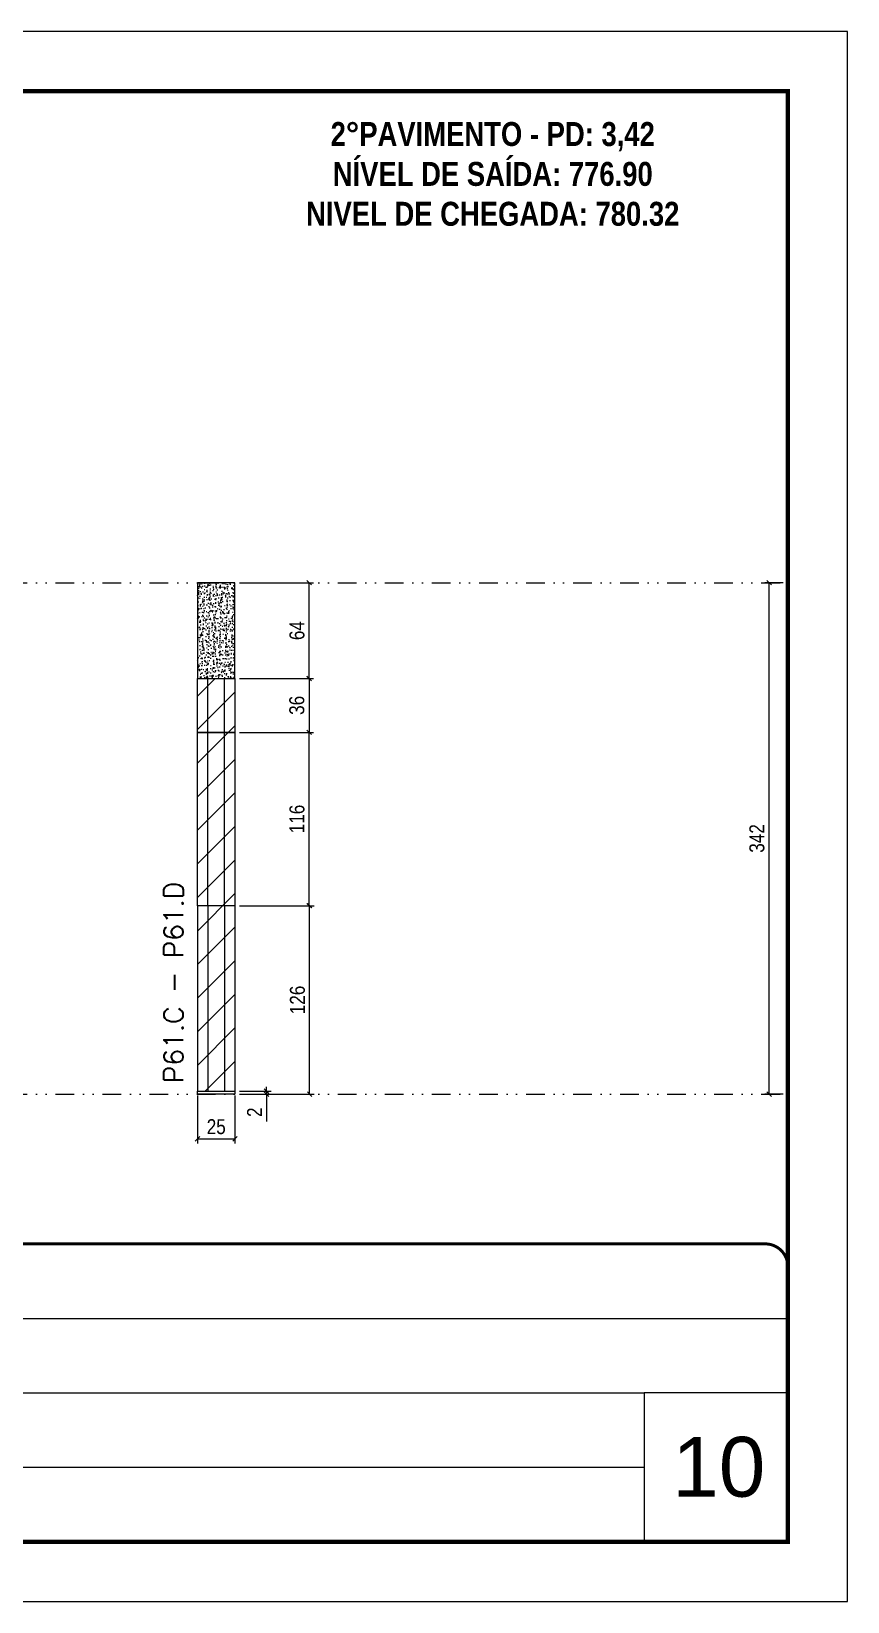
# Model space of a CAD drawing. Extents: x 14400 to 27878, y -21631 to 6985.
# Drawn here: x 16951 to 17497, y 3638 to 4688 of the extents above; entities that cross this region are included whole.
import ezdxf

# ---------------------------------------------------------------- set-up
doc = ezdxf.new("R2010")
doc.units = 0
for name, pattern in [('CONTINUO', [0]), ('DASHED', [0.75, 0.5, -0.25]), ('DIVIDE2', [0.625, 0.25, -0.125, 0, -0.125, 0, -0.125])]:
    doc.linetypes.add(name, pattern=pattern)
for name, color, linetype, lineweight in [('CARIMBO', 255, 'Continuous', 9), ('Folhas', 255, 'Continuous', 9), ('Hachura', 251, 'Continuous', 9), ('SARRAFO DE PRESSAO', 251, 'DASHED', 9), ('Texto Seção', 7, 'Continuous', 15)]:
    doc.layers.add(name, color=color, linetype=linetype, lineweight=lineweight)
for name, color, linetype in [('COTA', 241, 'Continuous'), ('NOMENCLATURA', 7, 'Continuous'), ('Nível', 160, 'Continuous'), ('Painéis', 200, 'Continuous'), ('SARR_2.2x7', 40, 'Continuous')]:
    doc.layers.add(name, color=color, linetype=linetype)
doc.styles.add('ARIAL', font='arial.ttf')
doc.styles.add('COTA TECNICA', font='techl___.ttf', dxfattribs={"height": 10})
doc.styles.add('COTA TECNICA-50', font='techl___.ttf', dxfattribs={"height": 10})
doc.styles.add('REGUA-120', font='ROMANS.shx', dxfattribs={"height": 15})
doc.styles.add('ROMANC', font='techb___.ttf', dxfattribs={"height": 2.5})
doc.dimstyles.new('COTA PAINEL-50', dxfattribs={"dimtxt": 10, "dimasz": 3, "dimexe": 3, "dimexo": 3, "dimgap": 3, "dimtad": 1, "dimdec": 1, "dimzin": 12, "dimdsep": 46, "dimtxsty": 'COTA TECNICA-50', "dimblk1": 'OBLIQUE', "dimblk2": 'OBLIQUE', "dimsah": 1, "dimcen": 0.9, "dimclrd": 4, "dimclre": 4, "dimclrt": 240, "dimadec": 1, "dimazin": 3, "dimtfac": 1, "dimtdec": 1, "dimtmove": 0, "dimatfit": 3, "dimfxl": 1, "dimtolj": 1, "dimtzin": 12, "dimarcsym": 0})
doc.dimstyles.new('PAINEL', dxfattribs={"dimtxt": 10, "dimasz": 3, "dimexe": 3, "dimexo": 3, "dimgap": 3, "dimtad": 1, "dimdec": 1, "dimzin": 12, "dimdsep": 46, "dimtxsty": 'COTA TECNICA', "dimblk1": 'OBLIQUE', "dimblk2": 'OBLIQUE', "dimsah": 1, "dimcen": 0.9, "dimclrd": 4, "dimclre": 4, "dimclrt": 240, "dimadec": 1, "dimazin": 3, "dimtfac": 1, "dimtdec": 1, "dimtmove": 0, "dimatfit": 3, "dimfxl": 1, "dimtolj": 1, "dimtzin": 12, "dimarcsym": 0})

# ---------------------------------------------------------------- blocks, each defined once
blk = doc.blocks.new('9999999999')
at = {"color": 30, "linetype": 'CONTINUO'}
for p, q in [((98564.6, 34379.6), (99584, 34379.6)), ((98564.6, 34329.8), (99488, 34329.8)), ((99584, 34329.8), (99488, 34329.8)), ((99488, 34329.8), (99488, 34230.2)), ((98564.6, 34280), (99488, 34280))]:
    blk.add_line(p, q, dxfattribs=at)
at = {"color": 30, "linetype": 'CONTINUO', "const_width": 2}
blk.add_lwpolyline([(99584, 34230.2), (99584, 34414.4, 0.414214), (99569, 34429.4), (98229, 34429.4, 0.414214), (98214, 34414.4), (98214, 34245.2, 0.414214), (98229, 34230.2), (99584, 34230.2)], format="xyb", dxfattribs=at)
at = {"layer": 'Folhas'}
blk.add_lwpolyline([(98139, 34190.2), (99624, 34190.2), (99624, 35240.2), (98139, 35240.2)], close=True, dxfattribs=at)
at = {"layer": 'Folhas', "color": 30, "const_width": 3}
blk.add_lwpolyline([(98214, 34230.2), (99584, 34230.2), (99584, 35200.2), (98214, 35200.2)], close=True, dxfattribs=at)
blk = doc.blocks.new('_Oblique')
at = {"color": 0, "linetype": 'ByBlock', "lineweight": -2}
blk.add_line((-0.5, -0.5), (0.5, 0.5), dxfattribs=at)
blk = doc.blocks.new('*D2485')
at = {"layer": 'COTA', "color": 4, "lineweight": -2, "transparency": 16777216}
for p, q in [((17062.5, 3975.9), (17062.5, 3944)), ((17087.5, 3975.9), (17087.5, 3944)), ((17062.5, 3947), (17087.5, 3947))]:
    blk.add_line(p, q, dxfattribs=at)
at = {"layer": 'Defpoints', "color": 0, "transparency": 16777216}
for p in [(17062.5, 3978.9), (17087.5, 3978.9), (17087.5, 3947)]:
    blk.add_point(p, dxfattribs=at)
at = {"layer": 'COTA', "color": 4, "lineweight": -2, "transparency": 16777216, "xscale": 3, "yscale": 3, "zscale": 3, "rotation": 180}
blk.add_blockref('_Oblique', (17062.5, 3947), dxfattribs=at)
at = {"layer": 'COTA', "color": 4, "lineweight": -2, "transparency": 16777216, "xscale": 3, "yscale": 3, "zscale": 3}
blk.add_blockref('_Oblique', (17087.5, 3947), dxfattribs=at)
at = {"layer": 'COTA', "color": 240, "transparency": 16777216, "insert": (17075, 3955.1), "char_height": 10, "attachment_point": 5, "style": 'COTA TECNICA'}
blk.add_mtext('\\A1;25', dxfattribs=at)
blk = doc.blocks.new('*D2486')
at = {"layer": 'COTA', "color": 4, "lineweight": -2, "transparency": 16777216}
for p, q in [((17108.6, 3978.9), (17108.6, 3981.9)), ((17090.5, 3978.9), (17111.6, 3978.9)), ((17090.5, 3976.9), (17111.6, 3976.9)), ((17108.6, 3978.9), (17108.6, 3976.9)), ((17108.6, 3976.9), (17108.6, 3958.7))]:
    blk.add_line(p, q, dxfattribs=at)
at = {"layer": 'Defpoints', "color": 0, "transparency": 16777216}
for p in [(17087.5, 3978.9), (17087.5, 3976.9), (17108.6, 3978.9)]:
    blk.add_point(p, dxfattribs=at)
at = {"layer": 'COTA', "color": 4, "lineweight": -2, "transparency": 16777216, "xscale": 3, "yscale": 3, "zscale": 3}
for p, rotation in [((17108.6, 3978.9), 270), ((17108.6, 3976.9), 90)]:
    blk.add_blockref('_Oblique', p, dxfattribs=dict(at, rotation=rotation))
at = {"layer": 'COTA', "color": 240, "transparency": 16777216, "insert": (17100.6, 3964.8), "char_height": 10, "attachment_point": 5, "rotation": 90, "style": 'COTA TECNICA-50'}
blk.add_mtext('\\A1;2', dxfattribs=at)
blk = doc.blocks.new('*D2487')
at = {"layer": 'COTA', "color": 4, "lineweight": -2, "transparency": 16777216}
for p, q in [((17090.5, 4102.9), (17140.4, 4102.9)), ((17137.4, 3976.9), (17137.4, 4102.9)), ((17090.5, 3976.9), (17140.4, 3976.9))]:
    blk.add_line(p, q, dxfattribs=at)
at = {"layer": 'Defpoints', "color": 0, "transparency": 16777216}
for p in [(17087.5, 4102.9), (17137.4, 4102.9), (17087.5, 3976.9)]:
    blk.add_point(p, dxfattribs=at)
at = {"layer": 'COTA', "color": 4, "lineweight": -2, "transparency": 16777216, "xscale": 3, "yscale": 3, "zscale": 3}
for p, rotation in [((17137.4, 4102.9), 90), ((17137.4, 3976.9), 270)]:
    blk.add_blockref('_Oblique', p, dxfattribs=dict(at, rotation=rotation))
at = {"layer": 'COTA', "color": 240, "transparency": 16777216, "insert": (17129.3, 4039.9), "char_height": 10, "attachment_point": 5, "rotation": 90, "style": 'COTA TECNICA-50'}
blk.add_mtext('\\A1;126', dxfattribs=at)
blk = doc.blocks.new('*D2488')
at = {"layer": 'COTA', "color": 4, "lineweight": -2, "transparency": 16777216}
for p, q in [((17090.5, 4318.9), (17140.1, 4318.9)), ((17137.1, 4254.8), (17137.1, 4318.9)), ((17090.5, 4254.8), (17140.1, 4254.8))]:
    blk.add_line(p, q, dxfattribs=at)
at = {"layer": 'Defpoints', "color": 0, "transparency": 16777216}
for p in [(17087.5, 4318.9), (17137.1, 4318.9), (17087.5, 4254.8)]:
    blk.add_point(p, dxfattribs=at)
at = {"layer": 'COTA', "color": 4, "lineweight": -2, "transparency": 16777216, "xscale": 3, "yscale": 3, "zscale": 3}
for p, rotation in [((17137.1, 4318.9), 90), ((17137.1, 4254.8), 270)]:
    blk.add_blockref('_Oblique', p, dxfattribs=dict(at, rotation=rotation))
at = {"layer": 'COTA', "color": 240, "transparency": 16777216, "insert": (17129, 4286.9), "char_height": 10, "attachment_point": 5, "rotation": 90, "style": 'COTA TECNICA'}
blk.add_mtext('\\A1;64', dxfattribs=at)
blk = doc.blocks.new('*D2489')
at = {"layer": 'COTA', "color": 4, "lineweight": -2, "transparency": 16777216}
for p, q in [((17454, 4318.9), (17441.6, 4318.9)), ((17444.6, 3976.9), (17444.6, 4318.9)), ((17454, 3976.9), (17441.6, 3976.9))]:
    blk.add_line(p, q, dxfattribs=at)
at = {"layer": 'Defpoints', "color": 0, "transparency": 16777216}
for p in [(17444.6, 4318.9), (17457, 4318.9), (17457, 3976.9)]:
    blk.add_point(p, dxfattribs=at)
at = {"layer": 'COTA', "color": 4, "lineweight": -2, "transparency": 16777216, "xscale": 3, "yscale": 3, "zscale": 3}
for p, rotation in [((17444.6, 4318.9), 90), ((17444.6, 3976.9), 270)]:
    blk.add_blockref('_Oblique', p, dxfattribs=dict(at, rotation=rotation))
at = {"layer": 'COTA', "color": 240, "transparency": 16777216, "insert": (17436.4, 4147.9), "char_height": 10, "attachment_point": 5, "rotation": 90, "style": 'COTA TECNICA'}
blk.add_mtext('\\A1;342', dxfattribs=at)
blk = doc.blocks.new('*D2491')
at = {"layer": 'COTA', "color": 4, "lineweight": -2, "transparency": 16777216}
for p, q in [((17090.5, 4254.9), (17140.1, 4254.9)), ((17137.1, 4254.9), (17137.1, 4218.8)), ((17090.5, 4218.8), (17140.1, 4218.8))]:
    blk.add_line(p, q, dxfattribs=at)
at = {"layer": 'Defpoints', "color": 0, "transparency": 16777216}
for p in [(17087.5, 4254.9), (17087.5, 4218.8), (17137.1, 4218.8)]:
    blk.add_point(p, dxfattribs=at)
at = {"layer": 'COTA', "color": 4, "lineweight": -2, "transparency": 16777216, "xscale": 3, "yscale": 3, "zscale": 3}
for p, rotation in [((17137.1, 4254.9), 90), ((17137.1, 4218.8), 270)]:
    blk.add_blockref('_Oblique', p, dxfattribs=dict(at, rotation=rotation))
at = {"layer": 'COTA', "color": 240, "transparency": 16777216, "insert": (17128.9, 4236.9), "char_height": 10, "attachment_point": 5, "rotation": 90, "style": 'COTA TECNICA'}
blk.add_mtext('\\A1;36', dxfattribs=at)
blk = doc.blocks.new('*D2492')
at = {"layer": 'COTA', "color": 4, "lineweight": -2, "transparency": 16777216}
for p, q in [((17090.5, 4218.8), (17140.1, 4218.8)), ((17137.1, 4102.9), (17137.1, 4218.8)), ((17090.5, 4102.9), (17140.1, 4102.9))]:
    blk.add_line(p, q, dxfattribs=at)
at = {"layer": 'Defpoints', "color": 0, "transparency": 16777216}
for p in [(17087.5, 4218.8), (17137.1, 4218.8), (17087.5, 4102.9)]:
    blk.add_point(p, dxfattribs=at)
at = {"layer": 'COTA', "color": 4, "lineweight": -2, "transparency": 16777216, "xscale": 3, "yscale": 3, "zscale": 3}
for p, rotation in [((17137.1, 4218.8), 90), ((17137.1, 4102.9), 270)]:
    blk.add_blockref('_Oblique', p, dxfattribs=dict(at, rotation=rotation))
at = {"layer": 'COTA', "color": 240, "transparency": 16777216, "insert": (17129, 4160.9), "char_height": 10, "attachment_point": 5, "rotation": 90, "style": 'COTA TECNICA'}
blk.add_mtext('\\A1;116', dxfattribs=at)

msp = doc.modelspace()

# ---------------------------------------------------------------- hatches: boundary and pattern name
at = {"layer": 'COTA'}
h = msp.add_hatch(dxfattribs=at)
h.set_pattern_fill('AR-CONC', color=256, scale=0.03)
h.set_pattern_definition([(50, (-1794.067, -1166.575), (5.4655401, -0.4781726), [0.5715, -6.2865]), (355, (-1794.067, -1166.575), (-1.0573026, 5.7317054), [0.4572, -5.0292175]), (100.451445, (-1793.6115, -1166.615), (4.4082374, 5.2535326), [0.4857003, -5.3427073]), (46.1842, (-1794.067, -1165.051), (8.1323712, -1.2612698), [0.85725, -9.42975]), (96.635558, (-1793.389, -1165.156), (7.122124, 7.4227837), [0.7285507, -8.0140682]), (351.18415, (-1794.067, -1165.051), (7.122124, 7.4227837), [0.685799, -7.543792]), (21, (-1793.305, -1165.432), (4.5484317, -3.0679559), [0.5715, -6.2865]), (326, (-1793.305, -1165.432), (1.8540609, 5.525639), [0.4572, -5.0292]), (71.451445, (-1792.926, -1165.688), (6.4024926, 2.457683), [0.4857003, -5.3426981]), (37.5, (-1794.067, -1166.5751), (0.0926581, 2.53665117), [0, -4.96824, 0, -5.1054, 0, -5.04825]), (7.5, (-1794.067, -1166.575), (2.00458988, 3.00541724), [0, -2.91084, 0, -4.85394, 0, -1.92405]), (327.5, (-1795.7663, -1166.5751), (4.06771786, -0.17186232), [0, -1.905, 0, -5.9436, 0, -7.8867]), (317.5, (-1796.5283, -1166.575), (4.44387544, 0.7627947), [0, -2.4765, 0, -3.94716, 0, -5.6007])])
h.paths.add_polyline_path([(17087.45, 4318.86), (17062.45, 4318.86), (17062.45, 4254.84), (17087.45, 4254.84)])
at = {"layer": 'Hachura'}
h = msp.add_hatch(dxfattribs=at)
h.set_pattern_fill('ANSI31', color=256, scale=5)
h.paths.add_polyline_path([(17087.45, 4254.86), (17062.45, 4254.86), (17062.45, 4218.84), (17087.45, 4218.84)])
h.paths.add_polyline_path([(17087.45, 4218.84), (17062.45, 4218.84), (17062.45, 4102.86), (17087.45, 4102.86)])
h.paths.add_polyline_path([(17087.45, 4102.86), (17062.45, 4102.86), (17062.45, 3978.86), (17087.45, 3978.86)])

# ---------------------------------------------------------------- linework, layer by layer
at = {"layer": 'COTA', "linetype": 'ByBlock'}
msp.add_lwpolyline([(17062.45, 4254.84), (17087.45, 4254.84), (17087.45, 4318.86), (17062.45, 4318.86)], close=True, dxfattribs=at)
at = {"layer": 'Nível', "color": 4, "linetype": 'DIVIDE2', "ltscale": 50}
for p, q in [((16086.97, 4318.86), (17456.97, 4318.86)), ((16086.97, 3976.86), (17456.97, 3976.86))]:
    msp.add_line(p, q, dxfattribs=at)
at = {"layer": 'Painéis'}
for p, q in [((17062.45, 4102.86), (17062.45, 3978.86)), ((17087.45, 4102.86), (17062.45, 4102.86)), ((17087.45, 4102.86), (17087.45, 3978.86)), ((17062.45, 3978.86), (17087.45, 3978.86)), ((17062.45, 3978.86), (17087.45, 3978.86)), ((17062.45, 3976.86), (17062.45, 3978.86)), ((17087.45, 3976.86), (17062.45, 3976.86)), ((17087.45, 3978.86), (17087.45, 3976.86))]:
    msp.add_line(p, q, dxfattribs=at)
for points in [[(17062.45, 4254.86), (17087.45, 4254.86), (17087.45, 4218.84), (17062.45, 4218.84)], [(17062.45, 4218.84), (17087.45, 4218.84), (17087.45, 4102.86), (17062.45, 4102.86)]]:
    msp.add_lwpolyline(points, close=True, dxfattribs=at)
at = {"layer": 'SARR_2.2x7'}
for p, q in [((17069.45, 4218.84), (17069.45, 4254.84)), ((17080.45, 4218.84), (17080.45, 4254.84)), ((17069.45, 4102.88), (17069.45, 4218.84)), ((17080.45, 4102.88), (17080.45, 4218.84)), ((17069.45, 4102.88), (17069.45, 3978.86)), ((17080.45, 4102.88), (17080.45, 3978.86))]:
    msp.add_line(p, q, dxfattribs=at)

# ---------------------------------------------------------------- block references
at = {"layer": 'SARRAFO DE PRESSAO', "color": 6, "linetype": 'ByBlock'}
msp.add_blockref('9999999999', (-82127.01, -30552.63), dxfattribs=at)

# ---------------------------------------------------------------- texts
at = {"layer": 'CARIMBO', "style": 'ARIAL'}
msp.add_text('10', height=40, dxfattribs=at).set_placement((17379.83, 3707.72))
at = {"layer": 'NOMENCLATURA', "color": 2, "insert": (17259.81, 4653.64), "char_height": 16, "attachment_point": 2, "style": 'ROMANC'}
msp.add_mtext_dynamic_manual_height_columns('\\P2°PAVIMENTO - PD: 3,42\\PNÍVEL DE SAÍDA: 776.90\\PNIVEL DE CHEGADA: 780.32', width=432.3511, gutter_width=1, heights=[0], dxfattribs=at)
msp.add_mtext_dynamic_manual_height_columns('\\P2°PAVIMENTO - PD: 3,42\\PNÍVEL DE SAÍDA: 776.90\\PNIVEL DE CHEGADA: 780.32', width=432.3511, gutter_width=1, heights=[0], dxfattribs=at)
at = {"layer": 'Texto Seção', "insert": (17053, 3984.27), "char_height": 13, "width": 370.6998, "attachment_point": 7, "rotation": 90, "style": 'REGUA-120'}
msp.add_mtext('P61.C - P61.D', dxfattribs=at)

# ---------------------------------------------------------------- dimensions: what is measured, and where the dimension line sits
at = {"layer": 'COTA'}
for base, p1, p2, dimstyle, picture, middle in [((17137.12, 4318.86), (17087.45, 4254.84), (17087.45, 4318.86), 'PAINEL', '*D2488', (17129.02, 4286.85)), ((17444.59, 4318.86), (17456.97, 3976.86), (17456.97, 4318.86), 'PAINEL', '*D2489', (17436.37, 4147.86)), ((17137.12, 4218.84), (17087.45, 4254.86), (17087.45, 4218.84), 'PAINEL', '*D2491', (17128.9, 4236.85)), ((17137.12, 4218.84), (17087.45, 4102.86), (17087.45, 4218.84), 'PAINEL', '*D2492', (17129.02, 4160.85)), ((17137.44, 4102.88), (17087.45, 3976.86), (17087.45, 4102.88), 'COTA PAINEL-50', '*D2487', (17129.34, 4039.87))]:
    dim = msp.add_linear_dim(base=base, p1=p1, p2=p2, angle=90, dimstyle=dimstyle, dxfattribs=at)
    dim.commit()
    dim.dimension.update_dxf_attribs({"geometry": picture, "text_midpoint": middle})
dim = msp.add_linear_dim(base=(17108.64, 3978.86), p1=(17087.45, 3976.86), p2=(17087.45, 3978.86), angle=90, dimstyle='COTA PAINEL-50', dxfattribs=at)
dim.commit()
dim.dimension.update_dxf_attribs({"geometry": '*D2486', "text_midpoint": (17108.64, 3964.8), "dimtype": 160})
dim = msp.add_linear_dim(base=(17087.45, 3946.97), p1=(17062.45, 3978.86), p2=(17087.45, 3978.86), dimstyle='PAINEL', override={"dimarcsym": 2}, dxfattribs=at)
dim.commit()
dim.dimension.update_dxf_attribs({"geometry": '*D2485', "text_midpoint": (17074.95, 3955.08)})

doc.saveas('drawing.dxf')
